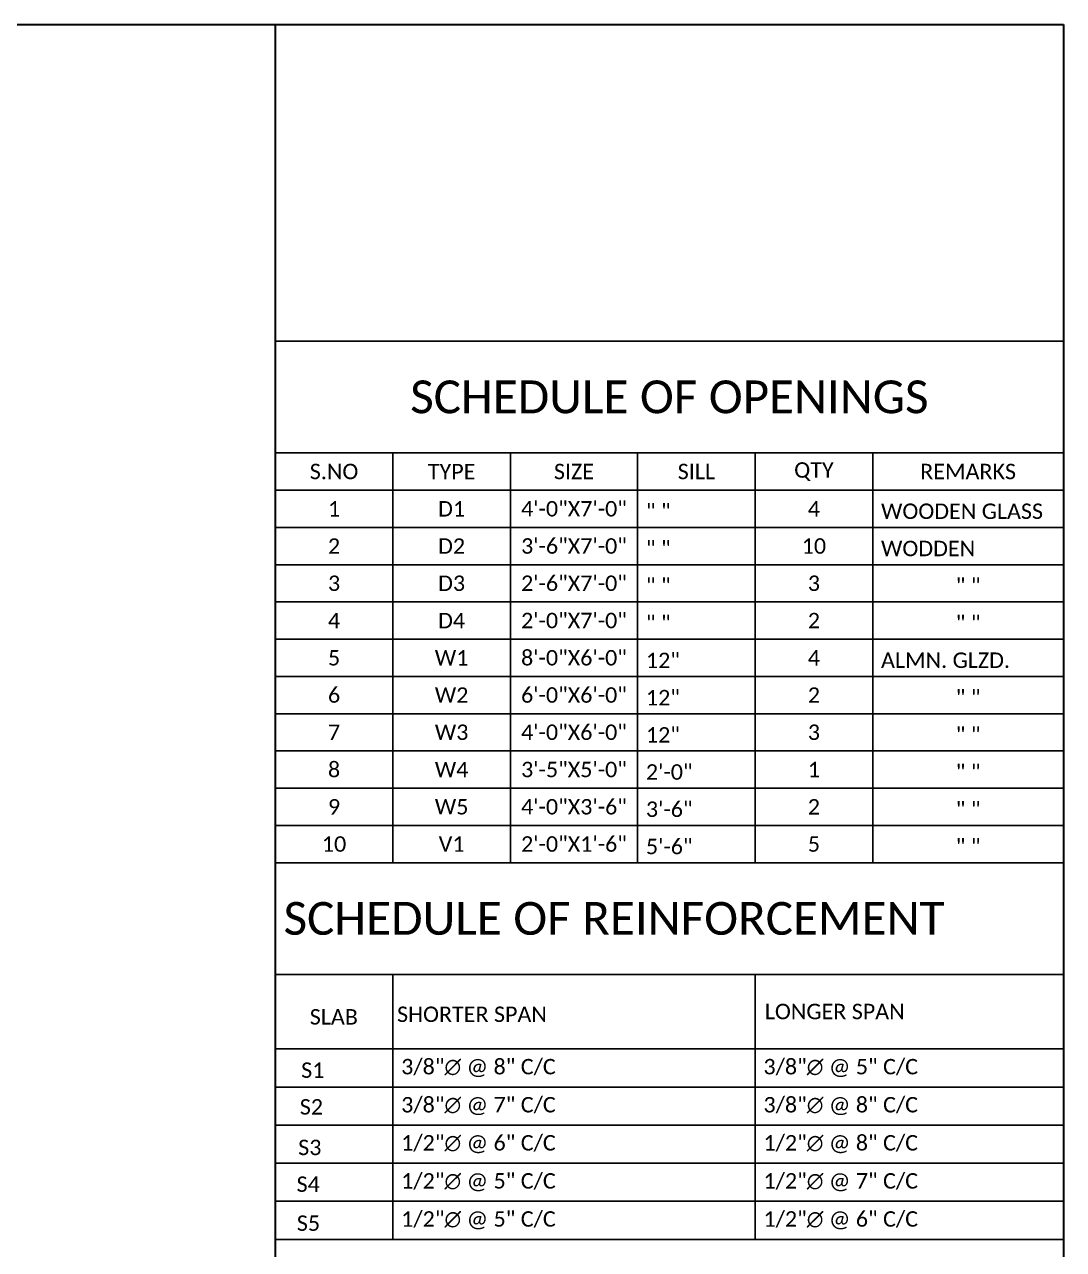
# Model space of a CAD drawing. Header units: inches. Extents: x 2124 to 5445, y -39 to 2337.
# Drawn here: x 4665 to 5445, y 1418 to 2337 of the extents above; entities that cross this region are included whole.
import ezdxf

# ---------------------------------------------------------------- set-up
doc = ezdxf.new("R2010")
doc.units = ezdxf.units.IN
doc.layers.add('Lettering', color=7, linetype='Continuous', true_color=0xecbcd1)
doc.layers.add('Table', color=255, linetype='Continuous')
doc.styles.get("Standard").update_dxf_attribs({"font": 'arial.ttf'})

msp = doc.modelspace()

# ---------------------------------------------------------------- linework, layer by layer
at = {"lineweight": 30}
msp.add_line((2130.52974, 2336.83468), (5444.86737, 2336.83468), dxfattribs=at)
at = {"layer": 'Table', "lineweight": 30}
for p, q in [((4853.42434, 2336.83468), (4853.42434, 2015.53221)), ((4853.42434, 2336.83468), (5444.86737, 2336.83468)), ((5444.86737, 2336.83468), (5444.86737, 585.72888)), ((5444.86737, 2099.33781), (5444.86737, 585.72888)), ((4853.42434, 2015.53221), (4853.42434, 1708.24498)), ((4853.42434, 1708.24498), (4853.42434, 1624.43937)), ((4853.42434, 1624.43937), (4853.42434, 1425.79135)), ((4853.42434, 1425.79135), (4853.42434, 585.72888))]:
    msp.add_line(p, q, dxfattribs=at)
at = {"layer": 'Table'}
for p, q in [((4853.42434, 2099.33781), (5444.86737, 2099.33781)), ((4853.42434, 2015.53221), (5444.86737, 2015.53221)), ((4941.62859, 2015.53221), (4941.62859, 1708.24498)), ((5029.83283, 2015.53221), (5029.83283, 1708.24498)), ((5125.27167, 2015.53221), (5125.27167, 1708.24498)), ((5213.47592, 2015.53221), (5213.47592, 1708.24498)), ((5301.68016, 2015.53221), (5301.68016, 1708.24498)), ((4853.42434, 1987.597), (5444.86737, 1987.597)), ((4853.42434, 1959.6618), (5444.86737, 1959.6618)), ((4853.42434, 1931.7266), (5444.86737, 1931.7266)), ((4853.42434, 1903.7914), (5444.86737, 1903.7914)), ((4853.42434, 1875.85619), (5444.86737, 1875.85619)), ((4853.42434, 1847.92099), (5444.86737, 1847.92099)), ((4853.42434, 1819.98579), (5444.86737, 1819.98579)), ((4853.42434, 1792.05059), (5444.86737, 1792.05059)), ((4853.42434, 1764.11538), (5444.86737, 1764.11538)), ((4853.42434, 1736.18018), (5444.86737, 1736.18018)), ((4853.42434, 1708.24498), (5444.86737, 1708.24498)), ((4853.42434, 1624.43937), (5444.86737, 1624.43937)), ((4941.62859, 1624.43937), (4941.62859, 1425.79135)), ((5213.47592, 1624.43937), (5213.47592, 1425.79135)), ((4853.42434, 1568.56897), (5444.86737, 1568.56897)), ((4853.42434, 1540.01344), (5444.86737, 1540.01344)), ((4853.42434, 1511.45792), (5444.86737, 1511.45792)), ((4853.42434, 1482.9024), (5444.86737, 1482.9024)), ((4853.42434, 1454.34687), (5444.86737, 1454.34687)), ((4853.42434, 1425.79135), (5444.86737, 1425.79135))]:
    msp.add_line(p, q, dxfattribs=at)

# ---------------------------------------------------------------- texts
at = {"layer": 'Lettering'}
for s, insert, char_height, width, attachment_point in [('{\\fCalibri|b0|i0|c0;SCHEDULE OF OPENINGS', (5149.14585, 2057.43501), 24.5976403, 578.9416367, 5), ('{\\fCalibri|b0|i0|c0;S.NO', (4897.52646, 2001.5646), 11.5753601, 75.7028552, 5), ('{\\fCalibri|b0|i0|c0;TYPE', (4985.73071, 2001.5646), 11.5753601, 75.7028552, 5), ('{\\fCalibri|b0|i0|c0;SIZE', (5077.55225, 2001.5646), 11.5753601, 82.9374553, 5), ('{\\fCalibri|b0|i0|c0;SILL', (5169.3738, 2001.5646), 11.5753601, 75.7028552, 5), ('{\\fCalibri|b0|i0|c0;QTY', (5257.57804, 2001.5646), 11.5753601, 75.7028552, 5), ('{\\fCalibri|b0|i0|c0;REMARKS', (5373.27376, 2001.5646), 11.5753601, 130.6858158, 5), ('{\\fCalibri|b0|i0|c0;1', (4897.52646, 1973.6294), 11.5753601, 75.7028552, 5), ('{\\fCalibri|b0|i0|c0;D1', (4985.73071, 1973.6294), 11.5753601, 75.7028552, 5), ('{\\fCalibri|b0|i0|c0;4\'-0"X7\'-0"', (5077.55225, 1973.6294), 11.5753601, 82.9374553, 5), ('{\\fCalibri|b0|i0|c0;" "', (5131.52237, 1965.91249), 11.5753601, 75.7028552, 7), ('{\\fCalibri|b0|i0|c0;4', (5257.57804, 1973.6294), 11.5753601, 75.7028552, 5), ('{\\fCalibri|b0|i0|c0;WOODEN GLASS', (5307.93086, 1965.91249), 11.5753601, 130.6858158, 7), ('{\\fCalibri|b0|i0|c0;2', (4897.52646, 1945.6942), 11.5753601, 75.7028552, 5), ('{\\fCalibri|b0|i0|c0;D2', (4985.73071, 1945.6942), 11.5753601, 75.7028552, 5), ('{\\fCalibri|b0|i0|c0;3\'-6"X7\'-0"', (5077.55225, 1945.6942), 11.5753601, 82.9374553, 5), ('{\\fCalibri|b0|i0|c0;" "', (5131.52237, 1937.97729), 11.5753601, 75.7028552, 7), ('{\\fCalibri|b0|i0|c0;10', (5257.57804, 1945.6942), 11.5753601, 75.7028552, 5), ('{\\fCalibri|b0|i0|c0;WODDEN', (5307.93086, 1937.97729), 11.5753601, 130.6858158, 7), ('{\\fCalibri|b0|i0|c0;3', (4897.52646, 1917.759), 11.5753601, 75.7028552, 5), ('{\\fCalibri|b0|i0|c0;D3', (4985.73071, 1917.759), 11.5753601, 75.7028552, 5), ('{\\fCalibri|b0|i0|c0;2\'-6"X7\'-0"', (5077.55225, 1917.759), 11.5753601, 82.9374553, 5), ('{\\fCalibri|b0|i0|c0;" "', (5131.52237, 1910.04209), 11.5753601, 75.7028552, 7), ('{\\fCalibri|b0|i0|c0;3', (5257.57804, 1917.759), 11.5753601, 75.7028552, 5), ('{\\fCalibri|b0|i0|c0;" "', (5373.27376, 1910.04209), 11.5753601, 130.6858158, 8), ('{\\fCalibri|b0|i0|c0;4', (4897.52646, 1889.82379), 11.5753601, 75.7028552, 5), ('{\\fCalibri|b0|i0|c0;D4', (4985.73071, 1889.82379), 11.5753601, 75.7028552, 5), ('{\\fCalibri|b0|i0|c0;2\'-0"X7\'-0"', (5077.55225, 1889.82379), 11.5753601, 82.9374553, 5), ('{\\fCalibri|b0|i0|c0;" "', (5131.52237, 1882.10689), 11.5753601, 75.7028552, 7), ('{\\fCalibri|b0|i0|c0;2', (5257.57804, 1889.82379), 11.5753601, 75.7028552, 5), ('{\\fCalibri|b0|i0|c0;" "', (5373.27376, 1882.10689), 11.5753601, 130.6858158, 8), ('{\\fCalibri|b0|i0|c0;5', (4897.52646, 1861.88859), 11.5753601, 75.7028552, 5), ('{\\fCalibri|b0|i0|c0;W1', (4985.73071, 1861.88859), 11.5753601, 75.7028552, 5), ('{\\fCalibri|b0|i0|c0;8\'-0"X6\'-0"', (5077.55225, 1861.88859), 11.5753601, 82.9374553, 5), ('{\\fCalibri|b0|i0|c0;12"', (5131.52237, 1854.17169), 11.5753601, 75.7028552, 7), ('{\\fCalibri|b0|i0|c0;4', (5257.57804, 1861.88859), 11.5753601, 75.7028552, 5), ('{\\fCalibri|b0|i0|c0;ALMN. GLZD.', (5307.93086, 1854.17169), 11.5753601, 130.6858158, 7), ('{\\fCalibri|b0|i0|c0;6', (4897.52646, 1833.95339), 11.5753601, 75.7028552, 5), ('{\\fCalibri|b0|i0|c0;W2', (4985.73071, 1833.95339), 11.5753601, 75.7028552, 5), ('{\\fCalibri|b0|i0|c0;6\'-0"X6\'-0"', (5077.55225, 1833.95339), 11.5753601, 82.9374553, 5), ('{\\fCalibri|b0|i0|c0;12"', (5131.52237, 1826.23648), 11.5753601, 75.7028552, 7), ('{\\fCalibri|b0|i0|c0;2', (5257.57804, 1833.95339), 11.5753601, 75.7028552, 5), ('{\\fCalibri|b0|i0|c0;" "', (5373.27376, 1826.23648), 11.5753601, 130.6858158, 8), ('{\\fCalibri|b0|i0|c0;7', (4897.52646, 1806.01819), 11.5753601, 75.7028552, 5), ('{\\fCalibri|b0|i0|c0;W3', (4985.73071, 1806.01819), 11.5753601, 75.7028552, 5), ('{\\fCalibri|b0|i0|c0;4\'-0"X6\'-0"', (5077.55225, 1806.01819), 11.5753601, 82.9374553, 5), ('{\\fCalibri|b0|i0|c0;12"', (5131.52237, 1798.30128), 11.5753601, 75.7028552, 7), ('{\\fCalibri|b0|i0|c0;3', (5257.57804, 1806.01819), 11.5753601, 75.7028552, 5), ('{\\fCalibri|b0|i0|c0;" "', (5373.27376, 1798.30128), 11.5753601, 130.6858158, 8), ('{\\fCalibri|b0|i0|c0;8', (4897.52646, 1778.08298), 11.5753601, 75.7028552, 5), ('{\\fCalibri|b0|i0|c0;W4', (4985.73071, 1778.08298), 11.5753601, 75.7028552, 5), ('{\\fCalibri|b0|i0|c0;3\'-5"X5\'-0"', (5077.55225, 1778.08298), 11.5753601, 82.9374553, 5), ('{\\fCalibri|b0|i0|c0;2\'-0"', (5131.52237, 1770.36608), 11.5753601, 75.7028552, 7), ('{\\fCalibri|b0|i0|c0;1', (5257.57804, 1778.08298), 11.5753601, 75.7028552, 5), ('{\\fCalibri|b0|i0|c0;" "', (5373.27376, 1770.36608), 11.5753601, 130.6858158, 8), ('{\\fCalibri|b0|i0|c0;9', (4897.52646, 1750.14778), 11.5753601, 75.7028552, 5), ('{\\fCalibri|b0|i0|c0;W5', (4985.73071, 1750.14778), 11.5753601, 75.7028552, 5), ('{\\fCalibri|b0|i0|c0;4\'-0"X3\'-6"', (5077.55225, 1750.14778), 11.5753601, 82.9374553, 5), ('{\\fCalibri|b0|i0|c0;3\'-6"', (5131.52237, 1742.43088), 11.5753601, 75.7028552, 7), ('{\\fCalibri|b0|i0|c0;2', (5257.57804, 1750.14778), 11.5753601, 75.7028552, 5), ('{\\fCalibri|b0|i0|c0;" "', (5373.27376, 1742.43088), 11.5753601, 130.6858158, 8), ('{\\fCalibri|b0|i0|c0;10', (4897.52646, 1722.21258), 11.5753601, 75.7028552, 5), ('{\\fCalibri|b0|i0|c0;V1', (4985.73071, 1722.21258), 11.5753601, 75.7028552, 5), ('{\\fCalibri|b0|i0|c0;2\'-0"X1\'-6"', (5077.55225, 1722.21258), 11.5753601, 82.9374553, 5), ('{\\fCalibri|b0|i0|c0;5', (5257.57804, 1722.21258), 11.5753601, 75.7028552, 5), ('{\\fCalibri|b0|i0|c0;5\'-6"', (5131.52237, 1714.49567), 11.5753601, 75.7028552, 7), ('{\\fCalibri|b0|i0|c0;" "', (5373.27376, 1714.49567), 11.5753601, 130.6858158, 8), ('{\\fCalibri|b0|i0|c0;SCHEDULE OF REINFORCEMENT', (4859.67504, 1666.34217), 24.5976403, 578.9416367, 4), ('{\\fCalibri|b0|i0|c0;SLAB', (4897.35836, 1586.74257), 11.5753601, 75.7028552, 8), ('{\\fCalibri|b0|i0|c0;SHORTER SPAN', (5000.99656, 1588.67904), 11.5753601, 259.3459436, 8), ('{\\fCalibri|b0|i0|c0;LONGER SPAN', (5273.20246, 1590.74418), 11.5753601, 218.89006, 8), ('{\\fCalibri|b0|i0|c0;3/8"∅ @ 8" C/C', (4947.87928, 1554.2912), 11.5753601, 259.3459436, 4), ('{\\fCalibri|b0|i0|c0;3/8"∅ @ 5" C/C', (5219.72661, 1554.2912), 11.5753601, 218.89006, 4), ('{\\fCalibri|b0|i0|c0;S1', (4872.84279, 1546.77664), 11.5753601, 75.7028552, 7), ('{\\fCalibri|b0|i0|c0;S2', (4871.81672, 1519.24611), 11.5753601, 75.7028552, 7), ('{\\fCalibri|b0|i0|c0;3/8"∅ @ 7" C/C', (4947.87928, 1525.73568), 11.5753601, 259.3459436, 4), ('{\\fCalibri|b0|i0|c0;3/8"∅ @ 8" C/C', (5219.72661, 1525.73568), 11.5753601, 218.89006, 4), ('{\\fCalibri|b0|i0|c0;S3', (4870.61966, 1488.81143), 11.5753601, 75.7028552, 7), ('{\\fCalibri|b0|i0|c0;1/2"∅ @ 6" C/C', (4947.87928, 1497.18016), 11.5753601, 259.3459436, 4), ('{\\fCalibri|b0|i0|c0;1/2"∅ @ 8" C/C', (5219.72661, 1497.18016), 11.5753601, 218.89006, 4), ('{\\fCalibri|b0|i0|c0;S4', (4869.42259, 1461.2809), 11.5753601, 75.7028552, 7), ('{\\fCalibri|b0|i0|c0;1/2"∅ @ 5" C/C', (4947.87928, 1468.62464), 11.5753601, 259.3459436, 4), ('{\\fCalibri|b0|i0|c0;1/2"∅ @ 7" C/C', (5219.72661, 1468.62464), 11.5753601, 218.89006, 4), ('{\\fCalibri|b0|i0|c0;S5', (4869.59361, 1432.04205), 11.5753601, 75.7028552, 7), ('{\\fCalibri|b0|i0|c0;1/2"∅ @ 5" C/C', (4947.87928, 1440.06911), 11.5753601, 259.3459436, 4), ('{\\fCalibri|b0|i0|c0;1/2"∅ @ 6" C/C', (5219.72661, 1440.06911), 11.5753601, 218.89006, 4)]:
    msp.add_mtext(s, dxfattribs=dict(at, insert=insert, char_height=char_height, width=width, attachment_point=attachment_point))

doc.saveas('drawing.dxf')
